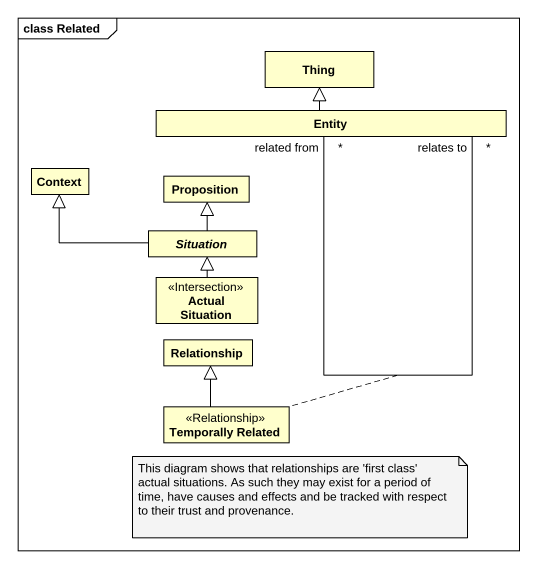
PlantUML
@startuml
mainframe class Related
hide circle
hide empty members
class Thing
class "Entity" as Entity_
class Context
class Proposition
abstract class Situation
class "Actual Situation" as Actual_Situation <<Intersection>>
class Relationship
class "Temporally Related" as Temporally_Related <<Relationship>>
Entity_ -up-|> Thing
Entity_ "related from\n*" -- "relates to\n*" Entity_
(Entity_, Entity_) .. Temporally_Related
Situation -left-|> Context
Situation -up-|> Proposition
Actual_Situation -up-|> Situation
Temporally_Related -up-|> Relationship
note as N1
  This diagram shows that relationships are 'first class' actual situations. As such they may exist for a period of time, have causes and effects and be tracked with respect to their trust and provenance.
end note
@enduml
